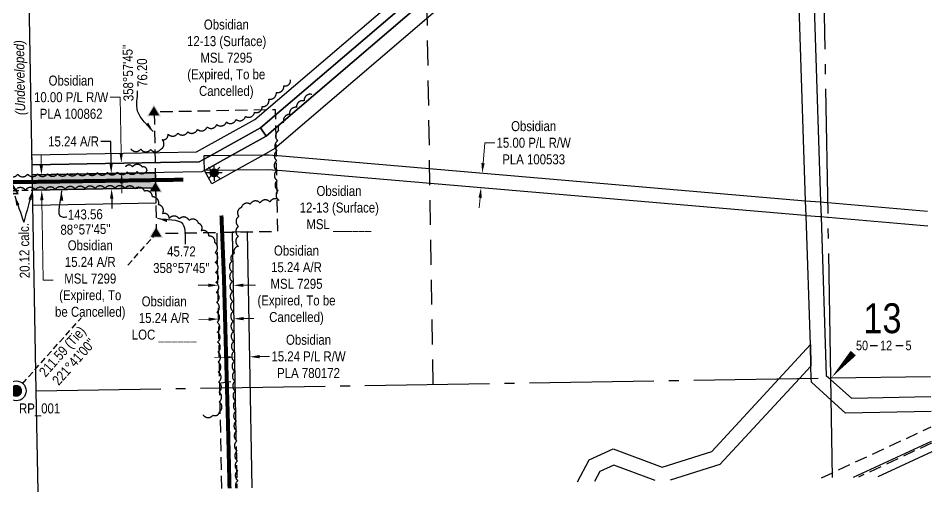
# Model space of a CAD drawing. Extents: x 588155 to 592103, y 5908046 to 5911035.
# Drawn here: x 590934 to 591851, y 5908211 to 5908686 of the extents above; entities that cross this region are included whole.
import ezdxf
from ezdxf.enums import TextEntityAlignment as Align

# ---------------------------------------------------------------- set-up
doc = ezdxf.new("R2010")
doc.units = 0
doc.header["$LTSCALE"] = 5
doc.header["$PDSIZE"] = 0.5
for name, pattern in [('0', [1, 1, 0]), ('foc-ACCESSROAD', [3.75, 2.5, -1.25]), ('foc-LSD', [8, 5, -3]), ('foc-QUARTERLINE', [33, 25, -3, 2, -3]), ('foc-TIELINE', [1.875, 1.25, -0.625]), ('foc-TRAV', [1.875, 1.25, -0.625])]:
    doc.linetypes.add(name, pattern=pattern)
doc.layers.get('Defpoints').update_dxf_attribs({"color": 9})
for name, color, linetype in [('10', 1, 'Continuous'), ('35', 37, 'Continuous'), ('9', 3, 'Continuous'), ('AS-ROADS', 254, 'Continuous'), ('C-AR', 13, 'foc-ACCESSROAD'), ('C-RW', 13, 'Continuous'), ('C-WS', 13, 'foc-ACCESSROAD'), ('C-WS-S', 8, 'Continuous'), ('F-RW', 190, 'Continuous'), ('L-BD', 7, 'Continuous'), ('L-BD1', 253, 'Continuous'), ('L-MON', 1, 'Continuous'), ('L-QSEC', 8, 'foc-QUARTERLINE'), ('L-SEC', 7, 'Continuous'), ('L-SECLBL', 7, 'Continuous'), ('L-SECTION-LSD', 7, 'foc-LSD'), ('L-TIE', 7, 'foc-TIELINE'), ('P-PROPOSED', 10, 'Continuous'), ('P-PROPOSED-H', 21, 'Continuous'), ('P-TRAV', 4, 'foc-TRAV'), ('P-TXT', 4, 'Continuous'), ('T-BUSH', 110, '0')]:
    doc.layers.add(name, color=color, linetype=linetype)
for name, color, linetype, lineweight in [('C-AR-T', 13, 'Continuous', 9), ('C-RW-T', 13, 'Continuous', 9), ('C-WS-T', 13, 'Continuous', 9), ('T-TEXT', 48, 'Continuous', 18)]:
    doc.layers.add(name, color=color, linetype=linetype, lineweight=lineweight)
doc.styles.add('175L', font='ARIALN.TTF', dxfattribs={"height": 20})
doc.styles.add('80', font='ARIALN.TTF', dxfattribs={"height": 10})
doc.styles.add('80CG', font='ARIALN.TTF', dxfattribs={"height": 10})
doc.styles.add('80L', font='ARIALN.TTF', dxfattribs={"height": 10})
doc.styles.add('80LS', font='ARIALNI.TTF', dxfattribs={"height": 10})
doc.styles.add('SIMPLEX', font='ARIALN.TTF')
doc.dimstyles.new('Compass 5 000', dxfattribs={"dimscale": 5, "dimtxt": 9, "dimasz": 2, "dimexe": 0.2, "dimexo": 0.0625, "dimgap": 0.5, "dimtad": 0, "dimtih": 1, "dimtoh": 1, "dimzin": 0, "dimdsep": 46, "dimtxsty": '80CG', "dimcen": 0.1, "dimse1": 1, "dimse2": 1, "dimclrd": 256, "dimclrt": 256, "dimaunit": 1, "dimadec": 4, "dimazin": 0, "dimtfac": 0.06, "dimtofl": 0, "dimtmove": 0, "dimatfit": 1, "dimfxl": 0.2, "dimtolj": 1, "dimtzin": 0, "dimlwd": -1, "dimarcsym": 0})

# ---------------------------------------------------------------- blocks, each defined once
blk = doc.blocks.new('L-SECLBL')
at = {"layer": '9', "color": 7}
for p, q in [((-5.08, -27.83), (-12.29, -27.83)), ((20.7, -27.83), (13.5, -27.83))]:
    blk.add_line(p, q, dxfattribs=at)
at = {"layer": '10', "color": 2, "style": 'SIMPLEX'}
blk.add_attdef('SEC', text='', height=30, dxfattribs=at).set_placement((0, 0), align=Align.MIDDLE)
at = {"layer": '10', "color": 5, "style": '80L'}
blk.add_attdef('TWP', text='', height=9.5, dxfattribs=at).set_placement((-14.43, -27.37), align=Align.MIDDLE_RIGHT)
blk.add_attdef('RGE', text='', height=9.5, dxfattribs=at).set_placement((3.62, -27.37), align=Align.MIDDLE_CENTER)
blk.add_attdef('MER', text='', height=9.5, dxfattribs=at).set_placement((23.17, -27.37), align=Align.MIDDLE_LEFT)
blk = doc.blocks.new('*D40')
at = {"layer": 'C-AR-T', "transparency": 16777216}
for p, q in [((591124.73, 5908417.8), (591114.73, 5908417.8)), ((591159.96, 5908417.81), (591172.19, 5908417.81))]:
    blk.add_line(p, q, dxfattribs=at)
for points in [[(591124.73, 5908419.47), (591124.73, 5908416.14), (591134.73, 5908417.8)], [(591159.96, 5908419.47), (591159.96, 5908416.14), (591149.96, 5908417.81)]]:
    blk.add_solid(points, dxfattribs=at)
at = {"layer": 'Defpoints', "color": 0, "transparency": 16777216}
for p in [(591134.73, 5908417.8), (591134.73, 5908409.77), (591149.96, 5908409.77)]:
    blk.add_point(p, dxfattribs=at)
at = {"layer": 'C-AR-T', "transparency": 16777216, "insert": (591213.26, 5908417.81), "char_height": 10, "attachment_point": 5, "style": '80CG'}
blk.add_mtext('\\A1;Obsidian\\P15.24 A/R\\PMSL 7295\\P(Expired, To be\\PCancelled)', dxfattribs=at)
blk = doc.blocks.new('*D42')
at = {"layer": 'C-AR-T', "transparency": 16777216}
for p, q in [((590957.17, 5908538.51), (590956.99, 5908548.51)), ((590957.79, 5908503.21), (590959.19, 5908423.08)), ((590959.19, 5908423.08), (590969.19, 5908423.08))]:
    blk.add_line(p, q, dxfattribs=at)
for points in [[(590958.83, 5908538.54), (590955.5, 5908538.48), (590957.34, 5908528.51)], [(590959.45, 5908503.24), (590956.12, 5908503.18), (590957.61, 5908513.2)]]:
    blk.add_solid(points, dxfattribs=at)
at = {"layer": 'Defpoints', "color": 0, "transparency": 16777216}
for p in [(590990.66, 5908529.09), (590957.61, 5908513.2), (590990.93, 5908513.79)]:
    blk.add_point(p, dxfattribs=at)
at = {"layer": 'C-AR-T', "transparency": 16777216, "insert": (591006.32, 5908423.08), "char_height": 10, "attachment_point": 5, "style": '80CG', "bg_fill": 3, "box_fill_scale": 1.1, "bg_fill_color": 256, "bg_fill_true_color": 13158600, "bg_fill_transparency": 0}
blk.add_mtext('\\A1;Obsidian\\P15.24 A/R\\PMSL 7299\\P(Expired, To \\Pbe Cancelled)', dxfattribs=at)
blk = doc.blocks.new('*D44')
at = {"layer": 'C-RW-T', "transparency": 16777216}
for p, q in [((591475.49, 5908831.28), (591468.97, 5908838.86)), ((591498.46, 5908804.56), (591504.97, 5908796.97)), ((591504.97, 5908796.97), (591514.97, 5908796.97))]:
    blk.add_line(p, q, dxfattribs=at)
for points in [[(591476.75, 5908832.36), (591474.22, 5908830.19), (591482.01, 5908823.69)], [(591499.72, 5908805.64), (591497.19, 5908803.47), (591491.94, 5908812.14)]]:
    blk.add_solid(points, dxfattribs=at)
at = {"layer": 'Defpoints', "color": 0, "transparency": 16777216}
for p in [(591491.94, 5908812.14), (591306.35, 5908672.7), (591316.28, 5908661.15)]:
    blk.add_point(p, dxfattribs=at)
at = {"layer": 'C-RW-T', "transparency": 16777216, "insert": (591554.06, 5908796.97), "char_height": 10, "attachment_point": 5, "style": '80CG'}
blk.add_mtext('\\A1;Obsidian\\P15.24 P/L R/W\\PPlan 762 0516\\PPLA 5638', dxfattribs=at)
blk = doc.blocks.new('*D46')
at = {"layer": 'C-RW-T', "transparency": 16777216}
for p, q in [((591400.5, 5908540.38), (591402.21, 5908560.78)), ((591402.21, 5908560.78), (591412.21, 5908560.78)), ((591397.59, 5908505.54), (591396.76, 5908495.57))]:
    blk.add_line(p, q, dxfattribs=at)
for points in [[(591398.84, 5908540.52), (591402.16, 5908540.24), (591399.67, 5908530.42)], [(591395.93, 5908505.68), (591399.25, 5908505.4), (591398.42, 5908515.5)]]:
    blk.add_solid(points, dxfattribs=at)
at = {"layer": 'Defpoints', "color": 0, "transparency": 16777216}
for p in [(591374.68, 5908532.51), (591373.43, 5908517.59), (591398.42, 5908515.5)]:
    blk.add_point(p, dxfattribs=at)
at = {"layer": 'C-RW-T', "transparency": 16777216, "insert": (591451.29, 5908560.78), "char_height": 10, "attachment_point": 5, "style": '80CG'}
blk.add_mtext('\\A1;Obsidian\\P15.00 P/L R/W\\PPLA 100533', dxfattribs=at)
blk = doc.blocks.new('*D47')
at = {"layer": 'C-RW-T', "transparency": 16777216}
for p, q in [((591332.8, 5908750.53), (591322.8, 5908750.53)), ((591340.12, 5908742.02), (591332.8, 5908750.53)), ((591359.7, 5908719.24), (591366.22, 5908711.66))]:
    blk.add_line(p, q, dxfattribs=at)
for points in [[(591341.39, 5908743.1), (591338.86, 5908740.93), (591346.64, 5908734.43)], [(591360.96, 5908720.33), (591358.44, 5908718.16), (591353.18, 5908726.83)]]:
    blk.add_solid(points, dxfattribs=at)
at = {"layer": 'Defpoints', "color": 0, "transparency": 16777216}
for p in [(591346.64, 5908734.43), (591242.37, 5908644.79), (591248.91, 5908637.18)]:
    blk.add_point(p, dxfattribs=at)
at = {"layer": 'C-RW-T', "transparency": 16777216, "insert": (591283.71, 5908750.53), "char_height": 10, "attachment_point": 5, "style": '80CG'}
blk.add_mtext('\\A1;Obsidian\\P10.00 P/L R/W\\PPLA 100590', dxfattribs=at)
blk = doc.blocks.new('*D49')
at = {"layer": 'C-RW-T', "transparency": 16777216}
for p, q in [((591036.19, 5908606.49), (591026.19, 5908606.49)), ((591037.31, 5908550.42), (591036.19, 5908606.49)), ((591037.91, 5908520.14), (591038.11, 5908510.15))]:
    blk.add_line(p, q, dxfattribs=at)
for points in [[(591038.98, 5908550.45), (591035.64, 5908550.39), (591037.51, 5908540.42)], [(591039.58, 5908520.18), (591036.25, 5908520.11), (591037.71, 5908530.14)]]:
    blk.add_solid(points, dxfattribs=at)
at = {"layer": 'Defpoints', "color": 0, "transparency": 16777216}
for p in [(591026.13, 5908540.2), (591037.51, 5908540.42), (591026.33, 5908529.92)]:
    blk.add_point(p, dxfattribs=at)
at = {"layer": 'C-RW-T', "transparency": 16777216, "insert": (590987.11, 5908606.49), "char_height": 10, "attachment_point": 5, "style": '80CG'}
blk.add_mtext('\\A1;Obsidian\\P10.00 P/L R/W\\PPLA 100862', dxfattribs=at)
blk = doc.blocks.new('GAS')
h = blk.add_hatch(color=255)
h.dxf.hatch_style = 1
edge = h.paths.add_edge_path()
edge.add_arc((0, 0), 0.9, 0, 360)
for p, q in [((-0.81, 0), (-1.62, 0)), ((-0.57, 0.57), (-1.14, 1.14)), ((0, 0.81), (0, 1.62)), ((0.57, 0.57), (1.14, 1.14)), ((1.62, 0), (0.81, 0)), ((-0.57, -0.57), (-1.14, -1.14)), ((0, -0.81), (0, -1.62)), ((1.14, -1.14), (0.57, -0.57))]:
    blk.add_line(p, q)
blk.add_circle((0, 0), 0.8)
blk = doc.blocks.new('fdia')
at = {"color": 255, "const_width": 1}
blk.add_lwpolyline([(-0.5, 0, 1), (0.5, 0, 1)], format="xyb", close=True, dxfattribs=at)
blk = doc.blocks.new('Fdiaa')
blk.add_blockref('fdia', (0, 0))
blk = doc.blocks.new('fdib')
at = {"color": 1, "const_width": 1.6}
blk.add_lwpolyline([(-0.4, 0, 1), (0.4, 0, 1)], format="xyb", close=True, dxfattribs=at)
at = {"color": 1}
blk.add_circle((0, 0), 0.8, dxfattribs=at)
blk = doc.blocks.new('Fdibb')
blk.add_blockref('fdib', (0, 0))
blk = doc.blocks.new('fdicc')
for name in ['Fdibb', 'Fdiaa']:
    blk.add_blockref(name, (0, 0))
blk = doc.blocks.new('FDI')
blk.add_blockref('fdicc', (0, 0))
blk = doc.blocks.new('TRIA')
blk.add_hatch(color=255).paths.add_polyline_path([(-0.04, 1.52), (-1.47, -0.87), (1.39, -0.87)])
blk = doc.blocks.new('TRIAA')
blk.add_blockref('TRIA', (0, 0))
blk = doc.blocks.new('TRIB')
at = {"color": 1}
blk.add_lwpolyline([(-1.12, -0.67), (-0.04, 1.13), (1.04, -0.67)], close=True, dxfattribs=at)
blk = doc.blocks.new('TRIBB')
blk.add_blockref('TRIB', (0, 0))
blk = doc.blocks.new('TRICC')
for name in ['TRIAA', 'TRIBB']:
    blk.add_blockref(name, (0, 0))
blk = doc.blocks.new('plspike')
blk.add_blockref('TRICC', (0, 0))
blk = doc.blocks.new('*D60')
at = {"layer": 'C-RW-T', "transparency": 16777216}
for p, q in [((591141.05, 5908345.57), (591131.05, 5908345.39)), ((591176.27, 5908346.22), (591186.27, 5908346.4))]:
    blk.add_line(p, q, dxfattribs=at)
for points in [[(591141.02, 5908347.24), (591141.08, 5908343.91), (591151.05, 5908345.76)], [(591176.24, 5908347.88), (591176.3, 5908344.55), (591166.28, 5908346.03)]]:
    blk.add_solid(points, dxfattribs=at)
at = {"layer": 'Defpoints', "color": 0, "transparency": 16777216}
for p in [(591150.26, 5908388.47), (591165.5, 5908388.75), (591166.28, 5908346.03)]:
    blk.add_point(p, dxfattribs=at)
at = {"layer": 'C-RW-T', "transparency": 16777216, "insert": (591225.36, 5908346.4), "char_height": 10, "attachment_point": 5, "style": '80CG'}
blk.add_mtext('\\A1;Obsidian\\P15.24 P/L R/W\\PPLA 780172', dxfattribs=at)
blk = doc.blocks.new('*D61')
at = {"layer": 'C-AR-T', "transparency": 16777216}
for p, q in [((591125.11, 5908383.74), (591115.12, 5908383.56)), ((591160.34, 5908384.38), (591170.34, 5908384.57))]:
    blk.add_line(p, q, dxfattribs=at)
for points in [[(591125.08, 5908385.41), (591125.14, 5908382.07), (591135.11, 5908383.92)], [(591160.31, 5908386.05), (591160.37, 5908382.72), (591150.34, 5908384.2)]]:
    blk.add_solid(points, dxfattribs=at)
at = {"layer": 'Defpoints', "color": 0, "transparency": 16777216}
for p in [(591135.09, 5908384.93), (591135.11, 5908383.92), (591150.32, 5908385.21)]:
    blk.add_point(p, dxfattribs=at)
at = {"layer": 'C-AR-T', "transparency": 16777216, "insert": (591080.51, 5908383.56), "char_height": 10, "attachment_point": 5, "style": '80CG'}
blk.add_mtext('\\A1;Obsidian\\P15.24 A/R\\PLOC ______', dxfattribs=at)
blk = doc.blocks.new('*D70')
at = {"layer": 'Defpoints', "color": 0, "transparency": 16777216}
for p in [(591016.57, 5908529.8), (591027.41, 5908530), (591016.85, 5908514.57)]:
    blk.add_point(p, dxfattribs=at)
at = {"layer": 'P-TXT', "transparency": 16777216}
for p, q in [((591026.83, 5908562.11), (591016.83, 5908562.11)), ((591027.23, 5908539.99), (591026.83, 5908562.11)), ((591027.87, 5908504.77), (591028.05, 5908494.77))]:
    blk.add_line(p, q, dxfattribs=at)
for points in [[(591028.9, 5908540.02), (591025.56, 5908539.96), (591027.41, 5908530)], [(591029.53, 5908504.8), (591026.2, 5908504.74), (591027.69, 5908514.76)]]:
    blk.add_solid(points, dxfattribs=at)
at = {"layer": 'P-TXT', "transparency": 16777216, "insert": (590989.55, 5908562.11), "char_height": 10, "attachment_point": 5, "style": '80CG'}
blk.add_mtext('\\A1;15.24 A/R', dxfattribs=at)
blk = doc.blocks.new('STRIA')
blk.add_hatch(color=255).paths.add_polyline_path([(-0.04, 1.52), (-1.47, -0.87), (1.39, -0.87)])
blk = doc.blocks.new('STRIAA')
blk.add_blockref('STRIA', (0, 0))
blk = doc.blocks.new('STRIB')
at = {"color": 1}
blk.add_solid([(-1.12, -0.67), (-0.04, 1.13), (1.04, -0.67)], dxfattribs=at)
blk = doc.blocks.new('STRIBB')
blk.add_blockref('STRIB', (0, 0))
blk = doc.blocks.new('STRICC')
for name in ['STRIAA', 'STRIBB']:
    blk.add_blockref(name, (0, 0))
blk = doc.blocks.new('fdspike')
blk.add_blockref('STRICC', (0, 0))

msp = doc.modelspace()

# ---------------------------------------------------------------- hatches: boundary and pattern name
at = {"layer": 'P-PROPOSED-H'}
h = msp.add_hatch(color=256, dxfattribs=at)
h.dxf.hatch_style = 1
h.paths.add_polyline_path([(591071.772, 5908515.563), (590948.455, 5908513.33), (590948.182, 5908528.561), (591071.494, 5908530.793)])

# ---------------------------------------------------------------- linework, layer by layer
at = {"flags": 128}
msp.add_lwpolyline([(591137.656, 5908320.046), (591147.301, 5908321.132)], dxfattribs=at)
at = {"layer": '35', "color": 3}
msp.add_circle((590931.951, 5908311.897), 9.995, dxfattribs=at)
at = {"layer": 'AS-ROADS', "const_width": 3.998, "flags": 128}
for points in [[(591099.683, 5908523.766), (590958.876, 5908521.696), (590775.575, 5908519.329), (590574.685, 5908516.262), (590396.786, 5908513.61), (590378.233, 5908511.922), (590359.745, 5908509.234), (590347.054, 5908505.86)], [(591137.967, 5908487.834), (591140.471, 5908426.091), (591142.467, 5908352.957), (591144.579, 5908277.085), (591146.088, 5908214.129)]]:
    msp.add_lwpolyline(points, dxfattribs=at)
at = {"layer": 'C-AR', "flags": 128}
for points in [[(591138.218, 5908213.988), (591133.522, 5908470.935), (591148.753, 5908471.213), (591153.449, 5908214.261)], [(591740.289, 5908224.721), (591751.163, 5908229.775), (591850.34, 5908275.871)], [(591850.622, 5908259.453), (591777.177, 5908225.316)]]:
    msp.add_lwpolyline(points, dxfattribs=at)
at = {"layer": 'C-RW'}
for points in [[(591198.014, 5908580.466), (591182.858, 5908567.487), (591177.107, 5908575.76), (591197.783, 5908593.467), (591343.696, 5908718.432), (591343.471, 5908731.459), (591339.199, 5908979.658), (591338.497, 5909020.413), (591353.531, 5909020.673), (591354.233, 5908979.886), (591356.284, 5908860.767), (591358.292, 5908744.154), (591358.516, 5908731.135), (591358.74, 5908718.117), (591198.014, 5908580.466)], [(591118.27, 5908531.63), (590948.182, 5908528.561), (590948.003, 5908538.555), (591076.777, 5908540.886), (591115.592, 5908541.589), (591120.708, 5908544.43), (591127.291, 5908548.087), (591177.107, 5908575.76), (591182.858, 5908567.487), (591148.348, 5908548.325), (591120.835, 5908533.047), (591118.27, 5908531.63)], [(591071.772, 5908515.563), (591072.045, 5908500.332), (590948.732, 5908497.866), (590948.455, 5908513.33), (591071.772, 5908515.563)]]:
    msp.add_lwpolyline(points, close=True, dxfattribs=at)
for points in [[(591708.604, 5908997.709), (591198.364, 5908560.708), (591191.601, 5908554.916), (591180.38, 5908548.685), (591152.865, 5908533.407), (591128.232, 5908519.729), (591120.835, 5908533.047), (591148.348, 5908548.325), (591182.858, 5908567.487), (591198.014, 5908580.466), (591358.74, 5908718.117)], [(591343.696, 5908718.432), (591197.783, 5908593.467), (591177.107, 5908575.76), (591127.291, 5908548.087), (591120.708, 5908544.43), (591115.592, 5908541.589), (591076.777, 5908540.886), (590948.003, 5908538.555), (590947.842, 5908548.578), (591076.599, 5908550.908), (591112.911, 5908551.566), (591171.354, 5908584.032), (591194.296, 5908603.682), (591343.471, 5908731.459)], [(591846.878, 5908477.2), (591746.761, 5908485.752), (591746.052, 5908485.813), (591739.69, 5908486.356), (591738.53, 5908486.455), (591724.751, 5908487.631), (591723.562, 5908487.732), (591198.863, 5908532.547), (591184.628, 5908533.764), (591152.865, 5908533.407), (591120.835, 5908533.047), (591120.708, 5908544.43), (591120.668, 5908548.012), (591127.291, 5908548.087), (591148.348, 5908548.325), (591180.38, 5908548.685), (591185.183, 5908548.739), (591198.596, 5908547.592), (591724.259, 5908502.694), (591739.203, 5908501.418), (591745.787, 5908500.857), (591746.503, 5908500.796), (591846.619, 5908492.244)], [(591168.68, 5908214.534), (591163.983, 5908471.494), (591148.753, 5908471.213), (591152.472, 5908267.69)], [(591772.14, 5908225.235), (591850.587, 5908261.511)], [(591850.774, 5908250.61), (591796.778, 5908225.632)]]:
    msp.add_lwpolyline(points, dxfattribs=at)
at = {"layer": 'C-WS', "flags": 128}
msp.add_lwpolyline([(591070.394, 5908591.675), (591072.601, 5908469.83), (591194.446, 5908472.036), (591192.239, 5908593.882)], close=True, dxfattribs=at)
at = {"layer": 'F-RW'}
for points in [[(591850.077, 5908291.13), (591764.332, 5908289.413), (591749.911, 5908302.574), (591730.011, 5908320.735), (591729.91, 5908324.52), (591729.584, 5908336.74), (591728.97, 5908358.39), (591724.751, 5908487.631), (591724.259, 5908502.694), (591712.857, 5908851.899), (591708.604, 5908997.709), (591708.036, 5909017.176), (591706.569, 5909067.485), (591710.52, 5909082.816), (591710.064, 5909105.434), (591709.943, 5909111.434), (591709.59, 5909128.922), (591709.595, 5909129.727), (591709.676, 5909144.861), (591709.487, 5909154.859), (591709.265, 5909164.881), (591707.79, 5909229.668)], [(591722.564, 5909229.888), (591723.871, 5909165.106), (591724.073, 5909155.083), (591724.275, 5909145.083), (591724.58, 5909129.951), (591724.595, 5909129.225), (591724.949, 5909111.657), (591725.07, 5909105.657), (591725.567, 5909081.061), (591721.632, 5909065.798), (591722.681, 5909029.813), (591723.039, 5909017.56), (591723.252, 5909010.254), (591727.858, 5908852.337), (591739.203, 5908501.418), (591739.69, 5908486.356), (591744.831, 5908327.335), (591747.645, 5908324.808), (591749.558, 5908323.09), (591770.219, 5908304.541), (591849.819, 5908306.133)], [(591495.305, 5908220.77), (591506.847, 5908242.573), (591531.129, 5908253.676), (591580.209, 5908235.383), (591629.949, 5908250.909), (591697.28, 5908323.991), (591728.97, 5908358.39), (591729.584, 5908336.74), (591718.108, 5908324.329), (591638.204, 5908237.922), (591588.202, 5908222.268)], [(591573.212, 5908222.027), (591531.697, 5908237.456), (591517.72, 5908231.062), (591512.416, 5908221.046)]]:
    msp.add_lwpolyline(points, dxfattribs=at)
at = {"layer": 'L-QSEC'}
for p, q in [((591749.528, 5908324.838), (591735.681, 5909130.117)), ((590952.064, 5908311.977), (591749.528, 5908324.838)), ((591749.528, 5908324.838), (591849.47, 5908326.45)), ((591751.247, 5908224.898), (591749.528, 5908324.838))]:
    msp.add_line(p, q, dxfattribs=at)
at = {"layer": 'L-SEC'}
msp.add_line((590953.879, 5908210.682), (590952.064, 5908311.976), dxfattribs=at)
msp.add_lwpolyline([(590952.064, 5908311.976), (590937.613, 5909118.23)], dxfattribs=at)
at = {"layer": 'L-SECLBL', "flags": 128}
msp.add_lwpolyline([(591750.065, 5908325.108, 0, 6.997, 0), (591772.045, 5908349.755, 0, 0, 0)], format="xyseb", dxfattribs=at)
at = {"layer": 'L-SECTION-LSD', "flags": 128}
msp.add_lwpolyline([(591350.55, 5908318.403), (591337.272, 5909124.185)], dxfattribs=at)
at = {"layer": 'L-TIE', "flags": 128}
msp.add_lwpolyline([(590931.951, 5908311.897), (591072.596, 5908469.848)], dxfattribs=at)
at = {"layer": 'P-PROPOSED'}
msp.add_lwpolyline([(591071.772, 5908515.563), (590948.455, 5908513.33), (590948.182, 5908528.561), (591071.494, 5908530.793)], close=True, dxfattribs=at)
at = {"layer": 'P-TRAV', "flags": 128}
msp.add_lwpolyline([(590928.347, 5908512.966), (590948.455, 5908513.33)], dxfattribs=at)
at = {"layer": 'T-BUSH', "flags": 128}
for points in [[(591047.078, 5908554.675, 0.5205671), (591057.071, 5908554.472, 0.5205671), (591067.061, 5908554.15, 0.5205671), (591076.685, 5908554.07, 0.5205671), (591078.613, 5908563.878, 0.5205671), (591084.354, 5908569.512, 0.5205671), (591094.296, 5908570.55, 0.5205671), (591104.211, 5908571.733, 0.5205671), (591113.902, 5908574.183, 0.5205671), (591123.592, 5908576.634, 0.5205671), (591133.283, 5908579.084, 0.5205671), (591142.965, 5908581.568, 0.5205671), (591152.647, 5908584.053, 0.5205671), (591162.087, 5908587.223, 0.5205671), (591171.185, 5908591.363, 0.5205671), (591178.977, 5908597.202, 0.5205671), (591185.545, 5908604.71, 0.5205671), (591193.041, 5908611.323, 0.5205671), (591200.537, 5908617.935, 0.5205671), (591207.322, 5908623.921, 0.5205671)], [(591228.539, 5908609.331, 0.5205671), (591220.947, 5908602.828, 0.5205671), (591213.356, 5908596.326, 0.5205671), (591206.349, 5908589.287, 0.5205671), (591200.514, 5908581.171, 0.5205671), (591195.288, 5908572.833, 0.5205671), (591194.524, 5908562.867, 0.5205671), (591193.76, 5908552.901, 0.5205671), (591193.518, 5908542.914, 0.5205671), (591193.511, 5908532.919, 0.5205671), (591193.926, 5908522.943, 0.5205671), (591194.87, 5908512.992, 0.5205671), (591195.815, 5908503.041, 0.5205671), (591186.704, 5908501.405, 0.5205671), (591176.755, 5908500.437, 0.5205671), (591166.834, 5908499.221, 0.5205671), (591157.98, 5908495.842, 0.5205671), (591155.322, 5908486.882, 0.5205671), (591155.123, 5908476.888, 0.5205671), (591154.938, 5908466.895, 0.5205671), (591155.02, 5908456.899, 0.5205671), (591150.906, 5908449.692, 0.5205671), (591148.339, 5908441.567, 0.5205671), (591148.65, 5908431.576, 0.5205671), (591148.961, 5908421.585, 0.5205671), (591149.273, 5908411.595, 0.5205671), (591149.539, 5908401.603, 0.5205671), (591149.766, 5908391.61, 0.5205671), (591149.993, 5908381.617, 0.5205671), (591150.22, 5908371.624, 0.5205671), (591150.447, 5908361.631, 0.5205671), (591150.691, 5908351.638, 0.5205671), (591151.021, 5908341.648, 0.5205671), (591151.352, 5908331.658, 0.5205671), (591151.682, 5908321.668, 0.5205671), (591152.012, 5908311.678, 0.5205671), (591152.342, 5908301.688, 0.5205671), (591152.672, 5908291.698, 0.5205671), (591152.964, 5908281.707, 0.5205671), (591153.249, 5908271.715, 0.5205671), (591153.534, 5908261.724, 0.5205671), (591153.819, 5908251.732, 0.5205671), (591154.104, 5908241.741, 0.5205671), (591154.389, 5908231.75, 0.5205671), (591154.525, 5908221.755, 0.3597577), (591152.521, 5908214.244, 0.3597577)], [(590617.243, 5908529.104, 0.5205671), (590607.248, 5908529.23, 0.5205671), (590597.254, 5908529.357, 0.5205671), (590593.679, 5908524.545, 0.5205671), (590603.673, 5908524.677, 0.5205671), (590613.668, 5908524.809, 0.5205671), (590623.663, 5908524.941, 0.5205671), (590633.657, 5908525.073, 0.5205671), (590643.652, 5908525.215, 0.5205671), (590653.646, 5908525.361, 0.5205671), (590663.641, 5908525.506, 0.5205671), (590673.635, 5908525.652, 0.5205671), (590683.63, 5908525.797, 0.5205671), (590693.624, 5908525.951, 0.5205671), (590703.618, 5908526.115, 0.5205671), (590713.612, 5908526.279, 0.5205671), (590723.606, 5908526.443, 0.5205671), (590733.601, 5908526.606, 0.5205671), (590743.595, 5908526.77, 0.5205671), (590753.589, 5908526.934, 0.5205671), (590763.583, 5908527.082, 0.5205671), (590773.578, 5908527.217, 0.5205671), (590783.573, 5908527.351, 0.5205671), (590793.567, 5908527.486, 0.5205671), (590803.562, 5908527.62, 0.5205671), (590813.557, 5908527.755, 0.5205671), (590823.551, 5908527.889, 0.5205671), (590833.546, 5908528.01, 0.5205671), (590843.541, 5908528.121, 0.5205671), (590853.536, 5908528.232, 0.5205671), (590863.531, 5908528.343, 0.5205671), (590873.526, 5908528.454, 0.5205671), (590883.52, 5908528.565, 0.5205671), (590893.515, 5908528.676, 0.5205671), (590903.51, 5908528.788, 0.5205671), (590913.505, 5908528.899, 0.5205671), (590923.499, 5908529.049, 0.5205671), (590933.494, 5908529.222, 0.5205671), (590943.488, 5908529.396, 0.5205671), (590953.482, 5908529.569, 0.5205671), (590963.476, 5908529.743, 0.5205671), (590973.47, 5908529.916, 0.5205671), (590983.464, 5908530.09, 0.5205671), (590993.457, 5908530.311, 0.5205671), (591003.448, 5908530.58, 0.5205671), (591013.44, 5908530.85, 0.5205671), (591023.432, 5908531.119, 0.5205671), (591033.424, 5908531.388, 0.5205671), (591043.416, 5908531.66, 0.5205671), (591053.407, 5908531.949, 0.5205671), (591063.283, 5908532.857, 0.5205671), (591058.633, 5908536.418, 0.5205671), (591048.673, 5908536.691, 0.5205671), (591041.537, 5908536.694, 0.5205671)], [(591119.547, 5908287.805, 0.5205671), (591129.539, 5908287.555, 0.5205671), (591135.995, 5908290.832, 0.5205671), (591135.718, 5908300.824, 0.5205671), (591135.44, 5908310.816, 0.5205671), (591135.163, 5908320.807, 0.5205671), (591134.886, 5908330.799, 0.5205671), (591134.608, 5908340.791, 0.5205671), (591134.331, 5908350.782, 0.5205671), (591134.095, 5908360.775, 0.5205671), (591133.858, 5908370.768, 0.5205671), (591133.622, 5908380.76, 0.5205671), (591133.386, 5908390.753, 0.5205671), (591133.149, 5908400.746, 0.5205671), (591132.831, 5908410.736, 0.5205671), (591132.507, 5908420.727, 0.5205671), (591132.184, 5908430.717, 0.5205671), (591131.861, 5908440.707, 0.5205671), (591131.551, 5908450.698, 0.5205671), (591131.34, 5908460.691, 0.5205671), (591125.49, 5908467.085, 0.5205671), (591117.669, 5908472.438, 0.5205671), (591115.041, 5908479.94, 0.5205671), (591105.528, 5908483.011, 0.5205671), (591095.65, 5908484.447, 0.5205671), (591085.666, 5908484.936, 0.5205671), (591078.896, 5908489.686, 0.5205671), (591074.815, 5908498.683, 0.5205671), (591068.668, 5908506.566, 0.5205671), (591060.788, 5908512.252, 0.5205671), (591051.149, 5908514.659, 0.5205671), (591041.162, 5908515.062, 0.5205671), (591031.171, 5908515.161, 0.5205671), (591021.177, 5908514.993, 0.5205671), (591011.183, 5908514.825, 0.5205671), (591001.188, 5908514.658, 0.5205671), (590991.195, 5908514.44, 0.5205671), (590981.203, 5908514.201, 0.5205671), (590971.21, 5908513.962, 0.5205671), (590961.217, 5908513.723, 0.5205671), (590951.225, 5908513.484, 0.5205671), (590941.231, 5908513.295, 0.5205671), (590931.236, 5908513.216, 0.5205671), (590921.241, 5908513.137, 0.5205671), (590911.246, 5908513.059, 0.5205671), (590901.25, 5908512.98, 0.5205671), (590891.255, 5908512.901, 0.5205671), (590881.26, 5908512.818, 0.5205671), (590871.265, 5908512.706, 0.5205671), (590861.27, 5908512.593, 0.5205671), (590851.275, 5908512.481, 0.5205671), (590841.28, 5908512.368, 0.5205671), (590831.286, 5908512.256, 0.5205671), (590821.291, 5908512.144, 0.5205671), (590811.296, 5908512.031, 0.5205671), (590801.359, 5908512.885, 0.5205671), (590791.45, 5908514.199, 0.5205671), (590781.542, 5908515.513, 0.5205671), (590771.621, 5908515.889, 0.5205671), (590761.683, 5908514.823, 0.5205671), (590751.744, 5908513.757, 0.5205671), (590741.806, 5908512.691, 0.5205671), (590731.867, 5908511.624, 0.5205671), (590721.904, 5908510.947, 0.5205671), (590711.91, 5908510.748, 0.5205671), (590701.917, 5908510.549, 0.5205671), (590691.923, 5908510.35, 0.5205671), (590681.93, 5908510.15, 0.5205671), (590671.936, 5908509.951, 0.5205671), (590661.943, 5908509.752, 0.5205671), (590651.949, 5908509.553, 0.5205671), (590641.956, 5908509.354, 0.5205671), (590631.962, 5908509.21, 0.5205671), (590621.966, 5908509.207, 0.5205671), (590611.971, 5908509.203, 0.5205671), (590601.975, 5908509.199, 0.5205671), (590593.135, 5908506.633, 0.5205671), (590592.901, 5908496.641, 0.5205671), (590595.562, 5908489.968, 0.5205671)]]:
    msp.add_lwpolyline(points, format="xyb", dxfattribs=at)

# ---------------------------------------------------------------- block references
at = {"layer": 'C-WS-S', "color": 6, "xscale": 4.997749999999974, "yscale": 4.997749999999974, "zscale": 4.997749999999974}
msp.add_blockref('GAS', (591130.612, 5908530.639), dxfattribs=at)
at = {"layer": 'L-MON'}
for name, p, xscale, yscale, zscale in [('fdspike', (591070.394, 5908591.675), 4.997760549999997, 4.997760549999997, 4.997760549999997), ('plspike', (590928.347, 5908512.966), 4.997760549999989, 4.997760549999989, 4.997760549999989), ('fdspike', (591071.772, 5908515.563), 4.997760549999997, 4.997760549999997, 4.997760549999997), ('fdspike', (591072.596, 5908469.848), 4.997760549999997, 4.997760549999997, 4.997760549999997), ('FDI', (590931.951, 5908311.897), 4.999999999999977, 4.999999999999977, 4.999999999999977)]:
    msp.add_blockref(name, p, dxfattribs=dict(at, xscale=xscale, yscale=yscale, zscale=zscale))
at = {"layer": 'L-SECLBL', "xscale": 0.999549999999995, "yscale": 0.999549999999995, "zscale": 0.999549999999995}
msp.add_blockref('L-SECLBL', (591801.319, 5908384.78), dxfattribs=at).add_auto_attribs({'SEC': '13', 'TWP': '50', 'RGE': '12', 'MER': '5'})

# ---------------------------------------------------------------- texts
at = {"layer": '35', "color": 3, "style": '80'}
msp.add_attdef('RP_001', (590934.798, 5908289.282), 'RP', height=9.9955, dxfattribs=at)
at = {"layer": 'C-WS-T', "char_height": 9.9955, "attachment_point": 1, "style": '175L'}
for s, width, insert in [('\\pi17.451;Obsidian\\P\\pi0.54229;12-13 (Surface)\\P\\pi13.923;MSL 7295\\P\\pi0.8082;(Expired, To be \\P\\pi12.614;Cancelled)', 78.71675, (591102.876, 5908684.477)), ('\\pi18.4;Obsidian\\P\\pi1.4906;12-13 (Surface)\\P\\pi8.2338;MSL ______', 80.6133, (591214.973, 5908517.453))]:
    msp.add_mtext_dynamic_manual_height_columns(s, width=width, gutter_width=100, heights=[0], dxfattribs=dict(at, insert=insert))
at = {"layer": 'L-BD', "color": 4, "style": '80L'}
for s, p in [('211.59 (Tie)', (590979.162, 5908350.638)), ("221°41'00''", (590989.799, 5908341.166))]:
    msp.add_text(s, height=9.99552, rotation=48.317, dxfattribs=at).set_placement(p, align=Align.MIDDLE)
at = {"layer": 'L-BD1', "color": 5, "style": '80L'}
for s, height, rotation, p in [("358°57'45''", 9.99552, 91.0375, (591044.197, 5908630.901)), ('76.20', 9.9955, 91.0375, (591058.439, 5908631.159)), ('143.56', 9.9955, 1.0371, (591001.312, 5908488.934)), ("88°57'45''", 9.9955, 1.0371, (591001.583, 5908473.943))]:
    msp.add_text(s, height=height, rotation=rotation, dxfattribs=at).set_placement(p, align=Align.MIDDLE)
at = {"layer": 'L-BD1', "color": 5, "insert": (591097.836, 5908456.774), "char_height": 9.99552, "width": 56.28215, "attachment_point": 2, "style": '80L'}
msp.add_mtext("45.72\\P358°57'45''", dxfattribs=at)
at = {"layer": 'P-TXT', "insert": (590935.641, 5908424.59), "char_height": 9.9955, "attachment_point": 1, "rotation": 91.026836, "style": '175L'}
msp.add_mtext_dynamic_manual_height_columns('\\pi0.22242;20.12 calc.', width=54.53372, gutter_width=100, heights=[0], dxfattribs=at)
at = {"layer": 'T-TEXT', "style": '80LS'}
msp.add_text('(Undeveloped)', height=9.9955, rotation=91.006507, dxfattribs=at).set_placement((590935.47, 5908626.146), align=Align.MIDDLE_CENTER)

# ---------------------------------------------------------------- dimensions: what is measured, and where the dimension line sits
at = {"layer": 'C-AR-T', "color": 6}
dim = msp.add_linear_dim(base=(591134.729, 5908417.804), p1=(591149.962, 5908409.768), p2=(591134.73, 5908409.767), angle=180.003985, text='Obsidian\\P15.24 A/R\\PMSL 7295\\P(Expired, To be\\PCancelled)', dimstyle='Compass 5 000', dxfattribs=at)
dim.commit()
dim.dimension.update_dxf_attribs({"geometry": '*D40', "text_midpoint": (591213.258, 5908417.807), "dimtype": 161})
dim = msp.add_aligned_dim(p1=(591150.324, 5908385.211), p2=(591135.094, 5908384.932), distance=1.009, text='Obsidian\\P15.24 A/R\\PLOC ______', dimstyle='Compass 5 000', dxfattribs=at)
dim.commit()
dim.dimension.update_dxf_attribs({"geometry": '*D61', "text_midpoint": (591080.511, 5908383.558)})
at = {"layer": 'C-RW-T', "color": 6}
for base, p1, p2, angle, text, picture, middle in [((591491.936, 5908812.141), (591306.355, 5908672.703), (591316.284, 5908661.152), 310.682014, 'Obsidian\\P15.24 P/L R/W\\PPlan 762 0516\\PPLA 5638', '*D44', (591554.06, 5908796.975)), ((591346.641, 5908734.434), (591248.907, 5908637.185), (591242.368, 5908644.791), 130.685243, 'Obsidian\\P10.00 P/L R/W\\PPLA 100590', '*D47', (591283.714, 5908750.534)), ((591398.422, 5908515.503), (591374.679, 5908532.507), (591373.432, 5908517.592), 265.221371, 'Obsidian\\P15.00 P/L R/W\\PPLA 100533', '*D46', (591451.293, 5908560.781)), ((591166.276, 5908346.034), (591150.265, 5908388.474), (591165.495, 5908388.753), 1.047034, 'Obsidian\\P15.24 P/L R/W\\PPLA 780172', '*D60', (591225.359, 5908346.4))]:
    dim = msp.add_linear_dim(base=base, p1=p1, p2=p2, angle=angle, text=text, dimstyle='Compass 5 000', dxfattribs=at)
    dim.commit()
    dim.dimension.update_dxf_attribs({"geometry": picture, "text_midpoint": middle, "dimtype": 161})

# ---------------------------------------------------------------- leaders
at = {"layer": 'L-BD1', "color": 5, "path_type": 1}
for points in [[(591069.301, 5908572.005), (591053.859, 5908592.583), (591053.859, 5908612.818)], [(590977.393, 5908512.725), (590978.029, 5908486.426), (590982.91, 5908486.426)], [(591073.69, 5908485.068), (591099.372, 5908479.151), (591101.604, 5908459.226)]]:
    msp.add_leader(points, dimstyle='Compass 5 000', override={"dimgap": 0.5, "dimtad": 0}, dxfattribs=at)
at = {"layer": 'P-TXT', "path_type": 1}
for points in [[(590948.455, 5908513.33), (590939.562, 5908481.045)], [(590930.475, 5908507.677), (590939.562, 5908481.045)]]:
    msp.add_leader(points, dimstyle='Compass 5 000', override={"dimgap": 0.5, "dimtad": 0}, dxfattribs=at)

# ---------------------------------------------------------------- next in the draw order: dimensions: what is measured, and where the dimension line sits
at = {"layer": 'C-AR-T', "color": 6}
dim = msp.add_linear_dim(base=(590957.611, 5908513.205), p1=(590990.658, 5908529.093), p2=(590990.927, 5908513.788), angle=271.003539, text='Obsidian\\P15.24 A/R\\PMSL 7299\\P(Expired, To \\Pbe Cancelled)', dimstyle='Compass 5 000', override={"dimtfill": 1}, dxfattribs=at)
dim.commit()
dim.dimension.update_dxf_attribs({"geometry": '*D42', "text_midpoint": (591006.318, 5908423.085), "dimtype": 161})

# ---------------------------------------------------------------- next in the draw order: dimensions: what is measured, and where the dimension line sits
at = {"layer": 'C-RW-T', "color": 6}
dim = msp.add_linear_dim(base=(591037.509, 5908540.422), p1=(591026.331, 5908529.915), p2=(591026.127, 5908540.196), angle=91.140111, text='Obsidian\\P10.00 P/L R/W\\PPLA 100862', dimstyle='Compass 5 000', dxfattribs=at)
dim.commit()
dim.dimension.update_dxf_attribs({"geometry": '*D49', "text_midpoint": (590987.109, 5908606.493), "dimtype": 161})
at = {"layer": 'P-TXT'}
dim = msp.add_linear_dim(base=(591027.411, 5908529.995), p1=(591016.847, 5908514.568), p2=(591016.572, 5908529.799), angle=91.037108, text='15.24 A/R', dimstyle='Compass 5 000', dxfattribs=at)
dim.commit()
dim.dimension.update_dxf_attribs({"geometry": '*D70', "text_midpoint": (590989.548, 5908562.107), "dimtype": 161})

doc.saveas('drawing.dxf')
